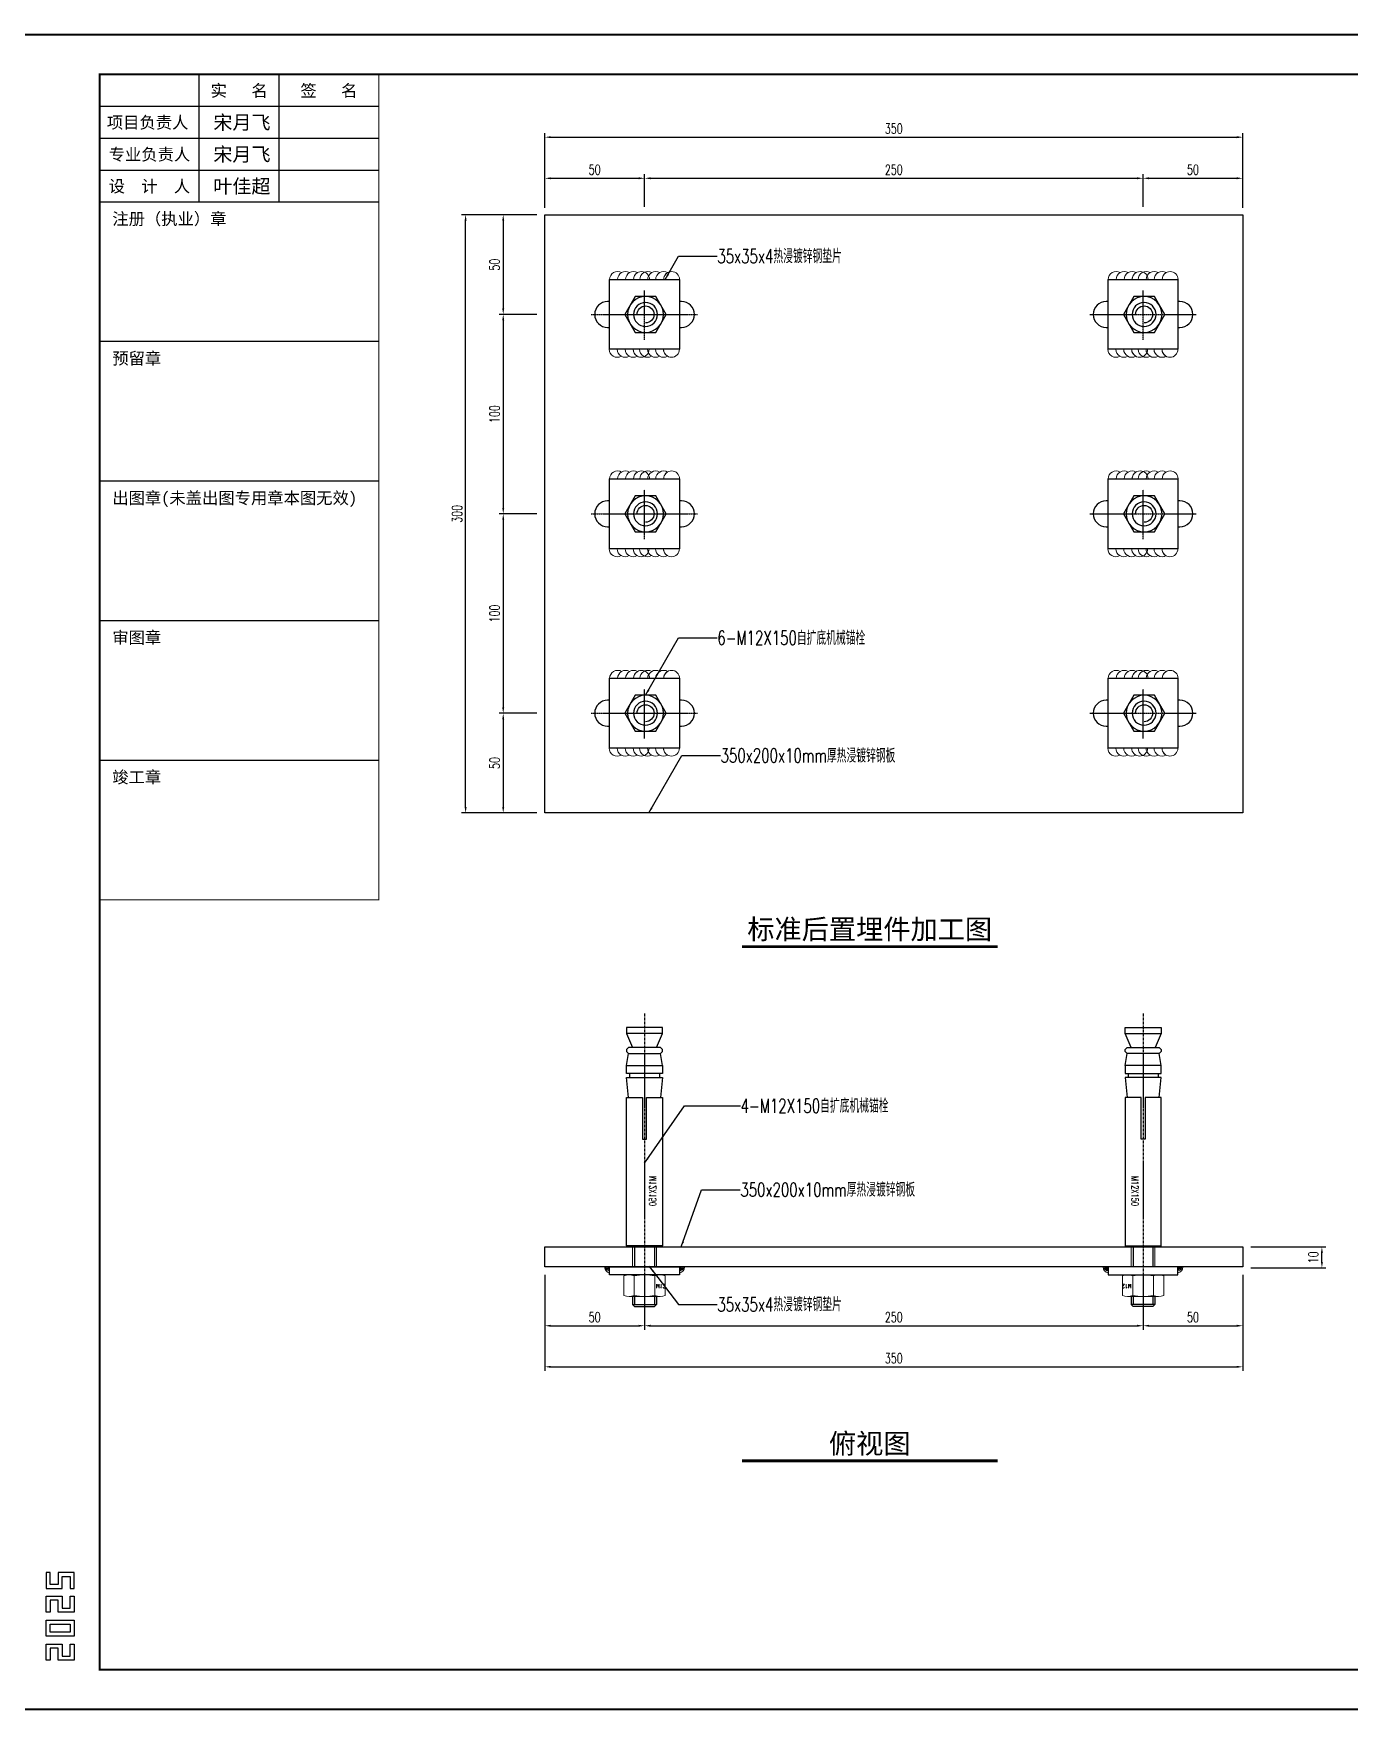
# Model space of a CAD drawing. Extents: x -104256 to -27901, y -155913 to -111823.
# Drawn here: x -82293 to -81633, y -149689 to -148848 of the extents above; entities that cross this region are included whole.
import ezdxf
from ezdxf.enums import TextEntityAlignment as Align

# ---------------------------------------------------------------- set-up
doc = ezdxf.new("R2010")
doc.units = 0
doc.linetypes.add('CENTER', pattern=[2, 1.25, -0.25, 0.25, -0.25])
for name, color, linetype in [('!ZN1-文字-7', 7, 'Continuous'), ('!ZN7-符号-173', 173, 'Continuous'), ('0-cxFrame', 155, 'Continuous'), ('0-钢材投影', 40, 'Continuous'), ('11紧固件', 11, 'Continuous'), ('11配件', 11, 'Continuous'), ('40钢材投影', 40, 'Continuous'), ('DIM', 173, 'Continuous'), ('DOTE', 1, 'CENTER'), ('Fill', 8, 'Continuous'), ('MS-T', 40, 'Continuous'), ('qianming', 155, 'Continuous'), ('ZX', 240, 'CENTER'), ('五金配件', 11, 'Continuous')]:
    doc.layers.add(name, color=color, linetype=linetype)
doc.layers.add('0-cxText', color=131, linetype='Continuous', lineweight=25)
doc.layers.add('welding', color=1, linetype='Continuous', lineweight=18)
doc.styles.add('cx_biaoti', font='')
doc.styles.add('cx_tuming', font='simhei.ttf')
doc.styles.add('cx_tuqian1', font='')
doc.styles.add('DHTEXT-1', font='ROMANS.shx', dxfattribs={"width": 0.7, "bigfont": 'CHINESE.shx'})
doc.styles.add('FS', font='simplex.shx', dxfattribs={"width": 0.7, "height": 5, "bigfont": 'TSSDCHN.SHX'})
doc.styles.add('ZNDimTStyle', font='ROMANS.shx', dxfattribs={"width": 0.7, "bigfont": 'CHINESE.shx'})
doc.styles.add('ZNTextStyle', font='ROMANS.shx', dxfattribs={"width": 0.7, "bigfont": 'CHINESE.shx'})
doc.styles.add('中南符号', font='simhei.ttf')
doc.styles.add('图框宋体', font='', dxfattribs={"width": 0.75})
doc.styles.add('黑体', font='simhei.ttf', dxfattribs={"height": 12})
doc.styles.get('cx_biaoti').set_extended_font_data('SimSun')
doc.styles.get('cx_tuqian1').set_extended_font_data('SimSun')
doc.styles.get('图框宋体').set_extended_font_data('SimSun')
doc.dimstyles.new('ZN机械-2', dxfattribs={"dimscale": 2, "dimtxt": 2.5, "dimasz": 1.5, "dimexe": 1, "dimexo": 2, "dimgap": 0.9, "dimtad": 1, "dimdec": 0, "dimzin": 0, "dimdsep": 46, "dimtxsty": 'ZNDimTStyle', "dimcen": 2.5, "dimdle": 1, "dimclrd": 173, "dimclre": 173, "dimclrt": 7, "dimazin": 2, "dimtfac": 1, "dimtdec": 4, "dimtix": 1, "dimtmove": 2, "dimatfit": 3, "dimfxl": 0, "dimfrac": 2, "dimtolj": 1, "dimtzin": 0, "dimarcsym": 0})

# ---------------------------------------------------------------- blocks, each defined once
blk = doc.blocks.new('zjcx_lan_xinxi(Dragon)')
for p, q in [((7000, -3200), (0, -3200)), ((7000, -6700), (0, -6700)), ((7000, -10200), (0, -10200)), ((7000, -13700), (0, -13700)), ((7000, -17200), (0, -17200))]:
    blk.add_line(p, q)
at = {"const_width": 25}
blk.add_lwpolyline([(0, -20700), (7000, -20700), (7000, 0), (0, 0)], close=True, dxfattribs=at)
for points in [[(2500, -3200), (2500, 0)], [(4500, -3200), (4500, 0)], [(0, -800), (7000, -800)], [(0, -1600), (7000, -1600)], [(0, -2400), (7000, -2400)]]:
    blk.add_lwpolyline(points)
for points in [[(7000, -3200), (7000, 0)], [(0, -3200), (7000, -3200)], [(0, -20700), (7000, -20700), (7000, -3200)], [(0, -20700), (7000, -20700)]]:
    blk.add_lwpolyline(points, dxfattribs=at)
at = {"style": '图框宋体'}
for s, p in [('实   名', (3500, -400)), ('签   名', (5750, -400)), ('项目负责人', (1204, -1200)), ('专业负责人', (1250, -2000)), ('设  计  人', (1250, -2800))]:
    blk.add_text(s, height=300, dxfattribs=at).set_placement(p, align=Align.MIDDLE)
for s, p in [('注册（执业）章', (318, -3771)), ('预留章', (318, -7271)), ('出图章(未盖出图专用章本图无效)', (318, -10771)), ('审图章', (318, -14271)), ('竣工章', (318, -17771))]:
    blk.add_text(s, height=300, dxfattribs=at).set_placement(p)
blk = doc.blocks.new('T-信息(Dragon)')
at = {"layer": '0-cxFrame'}
blk.add_blockref('zjcx_lan_xinxi(Dragon)', (0, 0), dxfattribs=at)
at = {"layer": 'qianming', "color": 3, "style": 'cx_biaoti'}
for s, p in [('宋月飞', (3569, -1203)), ('宋月飞', (3569, -2003)), ('叶佳超', (3569, -2803))]:
    blk.add_text(s, height=350, dxfattribs=at).set_placement(p, align=Align.MIDDLE_CENTER)
blk = doc.blocks.new('TK22.A2 L(Dragon)')
at = {"layer": '0-cxFrame', "color": 7, "const_width": 0.5}
blk.add_lwpolyline([(0, 0), (-594, 0), (-594, 420), (0, 420)], close=True, dxfattribs=at)
at = {"layer": '0-cxFrame', "const_width": 0.5}
blk.add_lwpolyline([(-80, 10), (-574, 10), (-574, 410), (-80, 410)], close=True, dxfattribs=at)
at = {"layer": 'Defpoints', "color": 2}
for points in [[(-586.37, 34.37), (-587.37, 34.37), (-587.37, 30.37), (-583.37, 30.37), (-583.37, 33.37), (-581.37, 33.37), (-581.37, 30.37), (-580.37, 30.37), (-580.37, 34.37), (-584.37, 34.37), (-584.37, 31.37), (-586.37, 31.37), (-586.37, 34.37)], [(-586.37, 24.37), (-587.37, 24.37), (-587.37, 28.37), (-583.37, 28.37), (-583.37, 25.37), (-581.37, 25.37), (-581.37, 28.37), (-580.37, 28.37), (-580.37, 24.37), (-584.37, 24.37), (-584.37, 27.37), (-586.37, 27.37), (-586.37, 24.37)], [(-586.37, 12.37), (-587.37, 12.37), (-587.37, 16.37), (-583.37, 16.37), (-583.37, 13.37), (-581.37, 13.37), (-581.37, 16.37), (-580.37, 16.37), (-580.37, 12.37), (-584.37, 12.37), (-584.37, 15.37), (-586.37, 15.37), (-586.37, 12.37)]]:
    blk.add_lwpolyline(points, dxfattribs=at)
for points in [[(-587.37, 18.37), (-587.37, 22.37), (-580.37, 22.37), (-580.37, 18.37)], [(-586.37, 19.37), (-586.37, 21.37), (-581.37, 21.37), (-581.37, 19.37)]]:
    blk.add_lwpolyline(points, close=True, dxfattribs=at)
at = {"layer": '0-cxFrame', "xscale": 0.01, "yscale": 0.01, "zscale": 0.01}
blk.add_blockref('T-信息(Dragon)', (-574, 410), dxfattribs=at)
at = {"style": '黑体', "flags": 4}
blk.add_attdef('图幅', text='', height=3.3, dxfattribs=at).set_placement((-40, 3), align=Align.RIGHT)
at = {"layer": '0-cxText', "flags": 4}
for tag, height, style, p in [('建设单位', 3.5, 'cx_tuming', (-45, 240)), ('项目名称', 3.5, 'cx_tuming', (-45, 210)), ('子项名称', 3.5, 'cx_tuming', (-45, 180)), ('工程编号', 3.3, 'cx_tuqian1', (-35, 165)), ('图名1', 3.5, 'cx_tuming', (-45, 87)), ('图名2', 3.5, 'cx_tuming', (-45, 79)), ('图名3', 3.5, 'cx_tuming', (-45, 71)), ('出图日期', 3.3, 'cx_tuqian1', (-39, 60)), ('专业', 3.3, 'cx_tuqian1', (-55, 52)), ('图号', 3.3, 'cx_tuqian1', (-55, 44)), ('版次', 3.3, 'cx_tuqian1', (-20, 44))]:
    blk.add_attdef(tag, text='', height=height, dxfattribs=dict(at, style=style)).set_placement(p, align=Align.MIDDLE)
at = {"layer": 'Defpoints', "color": 6, "flags": 4}
for tag, height, style, p in [('tufu', 3.3, '黑体', (-12, 12)), ('dwfname', 4, 'cx_tuqian1', (-80, 3))]:
    blk.add_attdef(tag, text='', height=height, dxfattribs=dict(at, style=style)).set_placement(p, align=Align.RIGHT)
blk = doc.blocks.new('ZQM12X100')
at = {"layer": '11紧固件', "lineweight": 9, "ltscale": 2}
for p, q in [((-7.79, 14.8), (7.79, 14.8)), ((-9, -10.5), (-8.5, -10)), ((-8.5, -10), (8.5, -10)), ((9, -10.5), (8.5, -10))]:
    blk.add_line(p, q, dxfattribs=at)
for centre, radius, start, end in [((-7.79, 7.8), 7, 68.21321, 111.78679), ((0, -12.45), 27.25, 79.00727, 100.99273), ((7.79, 7.8), 7, 68.21321, 111.78679)]:
    blk.add_arc(centre, radius, start, end, dxfattribs=at)
at = {"layer": '11配件'}
for points in [[(9, -10.5), (-9, -10.5), (-9, -85), (-1, -85), (-1, -64), (1, -64), (1, -85), (9, -85), (9, -10.5)], [(-8, -85), (-9, -95), (9, -95), (8, -85)], [(-9, -101), (9, -101), (9, -97), (-9, -97), (-9, -101), (-8, -107)], [(-7.5, -97), (-7.5, -95)], [(7.5, -97), (7.5, -95)], [(9, -101), (8, -107), (9, -108), (9, -109), (8, -110), (-8, -110), (-9, -109), (-9, -108), (-8, -107), (8, -107)], [(6, -110), (9, -117), (9, -120), (-9, -120), (-9, -117), (-6, -110)], [(9, -117), (-9, -117)]]:
    blk.add_lwpolyline(points, dxfattribs=at)
at = {"layer": 'Fill'}
for p, q in [((-4.98, 14.8), (-4.98, 18.8)), ((4.97, 14.8), (4.97, 18.8))]:
    blk.add_line(p, q, dxfattribs=at)
at = {"layer": '五金配件'}
for p, q in [((-4.98, 19.8), (-5.98, 18.8)), ((-5.98, 18.8), (5.97, 18.8)), ((-5.98, 14.8), (-5.98, 18.8)), ((-4.98, 19.8), (4.97, 19.8)), ((4.97, 19.8), (5.97, 18.8)), ((5.97, 14.8), (5.97, 18.8))]:
    blk.add_line(p, q, dxfattribs=at)
at = {"layer": '11紧固件', "lineweight": 9, "ltscale": 2, "style": 'FS', "width": 0.8}
blk.add_text('M12', height=2, dxfattribs=at).set_placement((8.19, 9.64), align=Align.MIDDLE)
at = {"layer": 'Defpoints', "color": 1, "style": 'DHTEXT-1', "width": 0.7}
blk.add_text('M12X150', height=3.5, rotation=90, dxfattribs=at).set_placement((5.83, -45.61))
blk.add_wipeout([(17.5, 0), (17.5, 4), (-17.5, 4), (-17.5, 0)]).dxf.layer = '40钢材投影'
at = {"layer": '11紧固件', "lineweight": 9, "ltscale": 2}
for p, q in [((-10.39, 4.5), (-10.39, 14.3)), ((-5.2, 4.5), (-5.2, 14.3)), ((5.2, 4.5), (5.2, 14.3)), ((10.39, 4.5), (10.39, 14.3)), ((-9.2, 4), (9.2, 4)), ((-7.79, 4), (7.79, 4)), ((-5.98, -10), (-5.98, 0)), ((5.97, -10), (5.97, 0))]:
    blk.add_line(p, q, dxfattribs=at)
for centre, radius, start, end in [((-7.79, 11), 7, 248.21321, 291.78679), ((0, 31.25), 27.25, 259.00727, 280.99273), ((7.79, 11), 7, 248.21321, 291.78679)]:
    blk.add_arc(centre, radius, start, end, dxfattribs=at)
at = {"layer": '40钢材投影'}
blk.add_lwpolyline([(17.5, 0), (17.5, 4), (-17.5, 4), (-17.5, 0)], close=True, dxfattribs=at)
at = {"layer": 'DOTE'}
blk.add_line((0, -127.11), (0, 23.01), dxfattribs=at)
at = {"layer": 'Fill'}
for p, q in [((-4.98, -10), (-4.98, 0)), ((4.97, -10), (4.97, 0))]:
    blk.add_line(p, q, dxfattribs=at)
at = {"layer": 'welding', "color": 8}
for points in [[(-17.5, 0.5, 0.414214), (-18, 0)], [(19, 0, 0.414214), (17.5, 1.5)], [(18.5, 0, 0.414214), (17.5, 1)], [(18, 0, 0.414214), (17.5, 0.5)]]:
    blk.add_lwpolyline(points, format="xyb", dxfattribs=at)
for centre, radius, start, end in [((-17.03, 0.07), 2.97, 99.0812, 181.30766), ((-17.5, 0), 2, 90, 180), ((-17.5, 0), 1.5, 90, 180), ((-17.5, 0), 1, 90, 180), ((17.03, 0.07), 2.97, 358.69234, 80.9188), ((17.5, 0), 2, 0, 90)]:
    blk.add_arc(centre, radius, start, end, dxfattribs=at)
blk = doc.blocks.new('A$C3DC52B31')
at = {"layer": '11配件', "ltscale": 2}
blk.add_lwpolyline([(-30.3, -16), (-25.11, -25), (-30.3, -34), (-40.7, -34), (-45.89, -25), (-40.7, -16)], close=True, dxfattribs=at)
for radius in [9, 6]:
    blk.add_circle((-35.5, -25), radius, dxfattribs=at)
at = {"layer": '11配件'}
blk.add_arc((-35.5, -25), 4.25, 0, 270, dxfattribs=at)
at = {"layer": 'MS-T'}
blk.add_lwpolyline([(-52.5, -42.5), (-17.5, -42.5), (-17.5, -7.5), (-52.5, -7.5), (-52.5, -42.5)], close=True, dxfattribs=at)
for points in [[(-52.5, -31.5), (-53.5, -31.5, -1), (-53.5, -18.5), (-53.5, -18.5), (-52.5, -18.5)], [(-17.5, -18.5), (-16.5, -18.5), (-16.5, -18.5, -1), (-16.5, -31.5), (-16.5, -31.5), (-17.5, -31.5)]]:
    blk.add_lwpolyline(points, format="xyb", dxfattribs=at)
at = {"layer": 'welding'}
for points in [[(-34.59, -4.04, -0.267949), (-32.59, -7.5, 0.57735), (-38.59, -4.04, -0.267949), (-36.59, -7.5, 0.57735), (-42.59, -4.04, -0.267949), (-40.59, -7.5, 0.57735), (-46.59, -4.04, -0.267949), (-44.59, -7.5, 1), (-52.59, -7.5)], [(-19.5, -4.04, -0.267949), (-17.5, -7.5, 0.57735), (-23.5, -4.04, -0.267949), (-21.5, -7.5, 0.57735), (-27.5, -4.04, -0.267949), (-25.5, -7.5, 0.57735), (-31.5, -4.04, -0.267949), (-29.5, -7.5, 1), (-37.5, -7.5)], [(-34.5, -45.96, 0.267949), (-32.5, -42.5, -0.57735), (-38.5, -45.96, 0.267949), (-36.5, -42.5, -0.57735), (-42.5, -45.96, 0.267949), (-40.5, -42.5, -0.57735), (-46.5, -45.96, 0.267949), (-44.5, -42.5, -1), (-52.5, -42.5)], [(-19.3, -45.96, 0.267949), (-17.3, -42.5, -0.57735), (-23.3, -45.96, 0.267949), (-21.3, -42.5, -0.57735), (-27.3, -45.96, 0.267949), (-25.3, -42.5, -0.57735), (-31.3, -45.96, 0.267949), (-29.3, -42.5, -1), (-37.3, -42.5)]]:
    blk.add_lwpolyline(points, format="xyb", dxfattribs=at)
at = {"layer": 'ZX', "ltscale": 0.5}
for p, q in [((-35, -37.7), (-35, -12.94)), ((-8.25, -25), (-61.62, -25))]:
    blk.add_line(p, q, dxfattribs=at)
blk = doc.blocks.new('*D224')
at = {"layer": 'Defpoints', "color": 0, "ltscale": 20, "transparency": 16777216}
for p in [(-81986.11, -148920.57), (-82036.11, -148939.34), (-81986.11, -148938.85)]:
    blk.add_point(p, dxfattribs=at)
at = {"layer": 'DIM', "color": 173, "lineweight": -2, "ltscale": 20, "transparency": 16777216}
for p, q in [((-82036.11, -148935.34), (-82036.11, -148918.57)), ((-82033.11, -148920.57), (-81989.11, -148920.57)), ((-81986.11, -148934.85), (-81986.11, -148918.57))]:
    blk.add_line(p, q, dxfattribs=at)
at = {"layer": 'DIM', "color": 173, "ltscale": 20, "transparency": 16777216}
for points in [[(-82033.11, -148920.07), (-82033.11, -148921.07), (-82036.11, -148920.57)], [(-81989.11, -148920.07), (-81989.11, -148921.07), (-81986.11, -148920.57)]]:
    blk.add_solid(points, dxfattribs=at)
at = {"layer": 'DIM', "color": 7, "ltscale": 20, "transparency": 16777216, "insert": (-82011.11, -148916.27), "char_height": 5, "attachment_point": 5, "style": 'ZNDimTStyle'}
blk.add_mtext('\\A1;50', dxfattribs=at)
blk = doc.blocks.new('*D225')
at = {"layer": 'Defpoints', "color": 0, "ltscale": 20, "transparency": 16777216}
for p in [(-81736.11, -148920.57), (-81986.11, -148938.85), (-81736.11, -148938.85)]:
    blk.add_point(p, dxfattribs=at)
at = {"layer": 'DIM', "color": 173, "lineweight": -2, "ltscale": 20, "transparency": 16777216}
for p, q in [((-81986.11, -148934.85), (-81986.11, -148918.57)), ((-81983.11, -148920.57), (-81739.11, -148920.57)), ((-81736.11, -148934.85), (-81736.11, -148918.57))]:
    blk.add_line(p, q, dxfattribs=at)
at = {"layer": 'DIM', "color": 173, "ltscale": 20, "transparency": 16777216}
for points in [[(-81983.11, -148920.07), (-81983.11, -148921.07), (-81986.11, -148920.57)], [(-81739.11, -148920.07), (-81739.11, -148921.07), (-81736.11, -148920.57)]]:
    blk.add_solid(points, dxfattribs=at)
at = {"layer": 'DIM', "color": 7, "ltscale": 20, "transparency": 16777216, "insert": (-81861.11, -148916.27), "char_height": 5, "attachment_point": 5, "style": 'ZNDimTStyle'}
blk.add_mtext('\\A1;250', dxfattribs=at)
blk = doc.blocks.new('*D226')
at = {"layer": 'Defpoints', "color": 0, "ltscale": 20, "transparency": 16777216}
for p in [(-81686.11, -148920.57), (-81736.11, -148938.85), (-81686.11, -148938.85)]:
    blk.add_point(p, dxfattribs=at)
at = {"layer": 'DIM', "color": 173, "lineweight": -2, "ltscale": 20, "transparency": 16777216}
for p, q in [((-81736.11, -148934.85), (-81736.11, -148918.57)), ((-81733.11, -148920.57), (-81689.11, -148920.57)), ((-81686.11, -148934.85), (-81686.11, -148918.57))]:
    blk.add_line(p, q, dxfattribs=at)
at = {"layer": 'DIM', "color": 173, "ltscale": 20, "transparency": 16777216}
for points in [[(-81733.11, -148920.07), (-81733.11, -148921.07), (-81736.11, -148920.57)], [(-81689.11, -148920.07), (-81689.11, -148921.07), (-81686.11, -148920.57)]]:
    blk.add_solid(points, dxfattribs=at)
at = {"layer": 'DIM', "color": 7, "ltscale": 20, "transparency": 16777216, "insert": (-81711.11, -148916.27), "char_height": 5, "attachment_point": 5, "style": 'ZNDimTStyle'}
blk.add_mtext('\\A1;50', dxfattribs=at)
blk = doc.blocks.new('*D227')
at = {"layer": 'Defpoints', "color": 0, "ltscale": 20, "transparency": 16777216}
for p in [(-81686.11, -148899.97), (-82036.11, -148939.34), (-81686.11, -148939.34)]:
    blk.add_point(p, dxfattribs=at)
at = {"layer": 'DIM', "color": 173, "lineweight": -2, "ltscale": 20, "transparency": 16777216}
for p, q in [((-82036.11, -148935.34), (-82036.11, -148897.97)), ((-81686.11, -148935.34), (-81686.11, -148897.97)), ((-82033.11, -148899.97), (-81689.11, -148899.97))]:
    blk.add_line(p, q, dxfattribs=at)
at = {"layer": 'DIM', "color": 173, "ltscale": 20, "transparency": 16777216}
for points in [[(-82033.11, -148899.47), (-82033.11, -148900.47), (-82036.11, -148899.97)], [(-81689.11, -148899.47), (-81689.11, -148900.47), (-81686.11, -148899.97)]]:
    blk.add_solid(points, dxfattribs=at)
at = {"layer": 'DIM', "color": 7, "ltscale": 20, "transparency": 16777216, "insert": (-81861.11, -148895.67), "char_height": 5, "attachment_point": 5, "style": 'ZNDimTStyle'}
blk.add_mtext('\\A1;350', dxfattribs=at)
blk = doc.blocks.new('*D228')
at = {"layer": 'Defpoints', "color": 0, "ltscale": 20, "transparency": 16777216}
for p in [(-82036.11, -148938.85), (-82056.98, -148988.85), (-82036.11, -148988.85)]:
    blk.add_point(p, dxfattribs=at)
at = {"layer": 'DIM', "color": 173, "lineweight": -2, "ltscale": 20, "transparency": 16777216}
for p, q in [((-82040.11, -148938.85), (-82058.98, -148938.85)), ((-82056.98, -148941.85), (-82056.98, -148985.85)), ((-82040.11, -148988.85), (-82058.98, -148988.85))]:
    blk.add_line(p, q, dxfattribs=at)
at = {"layer": 'DIM', "color": 173, "ltscale": 20, "transparency": 16777216}
for points in [[(-82057.48, -148941.85), (-82056.48, -148941.85), (-82056.98, -148938.85)], [(-82057.48, -148985.85), (-82056.48, -148985.85), (-82056.98, -148988.85)]]:
    blk.add_solid(points, dxfattribs=at)
at = {"layer": 'DIM', "color": 7, "ltscale": 20, "transparency": 16777216, "insert": (-82061.28, -148963.85), "char_height": 5, "attachment_point": 5, "rotation": 90, "style": 'ZNDimTStyle'}
blk.add_mtext('\\A1;50', dxfattribs=at)
blk = doc.blocks.new('*D229')
at = {"layer": 'Defpoints', "color": 0, "ltscale": 20, "transparency": 16777216}
for p in [(-82036.11, -148988.85), (-82056.98, -149088.85), (-82036.11, -149088.85)]:
    blk.add_point(p, dxfattribs=at)
at = {"layer": 'DIM', "color": 173, "lineweight": -2, "ltscale": 20, "transparency": 16777216}
for p, q in [((-82040.11, -148988.85), (-82058.98, -148988.85)), ((-82056.98, -148991.85), (-82056.98, -149085.85)), ((-82040.11, -149088.85), (-82058.98, -149088.85))]:
    blk.add_line(p, q, dxfattribs=at)
at = {"layer": 'DIM', "color": 173, "ltscale": 20, "transparency": 16777216}
for points in [[(-82057.48, -148991.85), (-82056.48, -148991.85), (-82056.98, -148988.85)], [(-82057.48, -149085.85), (-82056.48, -149085.85), (-82056.98, -149088.85)]]:
    blk.add_solid(points, dxfattribs=at)
at = {"layer": 'DIM', "color": 7, "ltscale": 20, "transparency": 16777216, "insert": (-82061.28, -149038.85), "char_height": 5, "attachment_point": 5, "rotation": 90, "style": 'ZNDimTStyle'}
blk.add_mtext('\\A1;100', dxfattribs=at)
blk = doc.blocks.new('*D230')
at = {"layer": 'Defpoints', "color": 0, "ltscale": 20, "transparency": 16777216}
for p in [(-82036.11, -149188.85), (-82056.98, -149238.85), (-82036.11, -149238.85)]:
    blk.add_point(p, dxfattribs=at)
at = {"layer": 'DIM', "color": 173, "lineweight": -2, "ltscale": 20, "transparency": 16777216}
for p, q in [((-82040.11, -149188.85), (-82058.98, -149188.85)), ((-82056.98, -149191.85), (-82056.98, -149235.85)), ((-82040.11, -149238.85), (-82058.98, -149238.85))]:
    blk.add_line(p, q, dxfattribs=at)
at = {"layer": 'DIM', "color": 173, "ltscale": 20, "transparency": 16777216}
for points in [[(-82057.48, -149191.85), (-82056.48, -149191.85), (-82056.98, -149188.85)], [(-82057.48, -149235.85), (-82056.48, -149235.85), (-82056.98, -149238.85)]]:
    blk.add_solid(points, dxfattribs=at)
at = {"layer": 'DIM', "color": 7, "ltscale": 20, "transparency": 16777216, "insert": (-82061.28, -149213.85), "char_height": 5, "attachment_point": 5, "rotation": 90, "style": 'ZNDimTStyle'}
blk.add_mtext('\\A1;50', dxfattribs=at)
blk = doc.blocks.new('*D231')
at = {"layer": 'Defpoints', "color": 0, "ltscale": 20, "transparency": 16777216}
for p in [(-82075.84, -148938.85), (-82036.11, -148938.85), (-82036.11, -149238.85)]:
    blk.add_point(p, dxfattribs=at)
at = {"layer": 'DIM', "color": 173, "lineweight": -2, "ltscale": 20, "transparency": 16777216}
for p, q in [((-82040.11, -148938.85), (-82077.84, -148938.85)), ((-82075.84, -149235.85), (-82075.84, -148941.85)), ((-82040.11, -149238.85), (-82077.84, -149238.85))]:
    blk.add_line(p, q, dxfattribs=at)
at = {"layer": 'DIM', "color": 173, "ltscale": 20, "transparency": 16777216}
for points in [[(-82076.34, -148941.85), (-82075.34, -148941.85), (-82075.84, -148938.85)], [(-82076.34, -149235.85), (-82075.34, -149235.85), (-82075.84, -149238.85)]]:
    blk.add_solid(points, dxfattribs=at)
at = {"layer": 'DIM', "color": 7, "ltscale": 20, "transparency": 16777216, "insert": (-82080.14, -149088.85), "char_height": 5, "attachment_point": 5, "rotation": 90, "style": 'ZNDimTStyle'}
blk.add_mtext('\\A1;300', dxfattribs=at)
blk = doc.blocks.new('*D236')
at = {"layer": 'Defpoints', "color": 0, "ltscale": 20, "transparency": 16777216}
for p in [(-82036.11, -149466.53), (-81986.11, -149467.02), (-81986.11, -149496.04)]:
    blk.add_point(p, dxfattribs=at)
at = {"layer": 'DIM', "color": 173, "lineweight": -2, "ltscale": 20, "transparency": 16777216}
for p, q in [((-82036.11, -149470.53), (-82036.11, -149498.04)), ((-81986.11, -149471.02), (-81986.11, -149498.04)), ((-82033.11, -149496.04), (-81989.11, -149496.04))]:
    blk.add_line(p, q, dxfattribs=at)
at = {"layer": 'DIM', "color": 173, "ltscale": 20, "transparency": 16777216}
for points in [[(-82033.11, -149495.54), (-82033.11, -149496.54), (-82036.11, -149496.04)], [(-81989.11, -149495.54), (-81989.11, -149496.54), (-81986.11, -149496.04)]]:
    blk.add_solid(points, dxfattribs=at)
at = {"layer": 'DIM', "color": 7, "ltscale": 20, "transparency": 16777216, "insert": (-82011.11, -149491.74), "char_height": 5, "attachment_point": 5, "style": 'ZNDimTStyle'}
blk.add_mtext('\\A1;50', dxfattribs=at)
blk = doc.blocks.new('*D237')
at = {"layer": 'Defpoints', "color": 0, "ltscale": 20, "transparency": 16777216}
for p in [(-81986.11, -149467.02), (-81736.11, -149467.02), (-81736.11, -149496.04)]:
    blk.add_point(p, dxfattribs=at)
at = {"layer": 'DIM', "color": 173, "lineweight": -2, "ltscale": 20, "transparency": 16777216}
for p, q in [((-81986.11, -149471.02), (-81986.11, -149498.04)), ((-81736.11, -149471.02), (-81736.11, -149498.04)), ((-81983.11, -149496.04), (-81739.11, -149496.04))]:
    blk.add_line(p, q, dxfattribs=at)
at = {"layer": 'DIM', "color": 173, "ltscale": 20, "transparency": 16777216}
for points in [[(-81983.11, -149495.54), (-81983.11, -149496.54), (-81986.11, -149496.04)], [(-81739.11, -149495.54), (-81739.11, -149496.54), (-81736.11, -149496.04)]]:
    blk.add_solid(points, dxfattribs=at)
at = {"layer": 'DIM', "color": 7, "ltscale": 20, "transparency": 16777216, "insert": (-81861.11, -149491.74), "char_height": 5, "attachment_point": 5, "style": 'ZNDimTStyle'}
blk.add_mtext('\\A1;250', dxfattribs=at)
blk = doc.blocks.new('*D238')
at = {"layer": 'Defpoints', "color": 0, "ltscale": 20, "transparency": 16777216}
for p in [(-81736.11, -149467.02), (-81686.11, -149467.02), (-81686.11, -149496.04)]:
    blk.add_point(p, dxfattribs=at)
at = {"layer": 'DIM', "color": 173, "lineweight": -2, "ltscale": 20, "transparency": 16777216}
for p, q in [((-81736.11, -149471.02), (-81736.11, -149498.04)), ((-81686.11, -149471.02), (-81686.11, -149498.04)), ((-81733.11, -149496.04), (-81689.11, -149496.04))]:
    blk.add_line(p, q, dxfattribs=at)
at = {"layer": 'DIM', "color": 173, "ltscale": 20, "transparency": 16777216}
for points in [[(-81733.11, -149495.54), (-81733.11, -149496.54), (-81736.11, -149496.04)], [(-81689.11, -149495.54), (-81689.11, -149496.54), (-81686.11, -149496.04)]]:
    blk.add_solid(points, dxfattribs=at)
at = {"layer": 'DIM', "color": 7, "ltscale": 20, "transparency": 16777216, "insert": (-81711.11, -149491.74), "char_height": 5, "attachment_point": 5, "style": 'ZNDimTStyle'}
blk.add_mtext('\\A1;50', dxfattribs=at)
blk = doc.blocks.new('*D223')
at = {"layer": 'Defpoints', "color": 0, "ltscale": 20, "transparency": 16777216}
for p in [(-82036.11, -149466.53), (-81686.11, -149466.53), (-81686.11, -149516.64)]:
    blk.add_point(p, dxfattribs=at)
at = {"layer": 'DIM', "color": 173, "lineweight": -2, "ltscale": 20, "transparency": 16777216}
for p, q in [((-82036.11, -149470.53), (-82036.11, -149518.64)), ((-81686.11, -149470.53), (-81686.11, -149518.64)), ((-82033.11, -149516.64), (-81689.11, -149516.64))]:
    blk.add_line(p, q, dxfattribs=at)
at = {"layer": 'DIM', "color": 173, "ltscale": 20, "transparency": 16777216}
for points in [[(-82033.11, -149516.14), (-82033.11, -149517.14), (-82036.11, -149516.64)], [(-81689.11, -149516.14), (-81689.11, -149517.14), (-81686.11, -149516.64)]]:
    blk.add_solid(points, dxfattribs=at)
at = {"layer": 'DIM', "color": 7, "ltscale": 20, "transparency": 16777216, "insert": (-81861.11, -149512.34), "char_height": 5, "attachment_point": 5, "style": 'ZNDimTStyle'}
blk.add_mtext('\\A1;350', dxfattribs=at)
blk = doc.blocks.new('*U78')
at = {"const_width": 0.7}
blk.add_lwpolyline([(0, 0), (64.13, 0)], dxfattribs=at)
at = {"color": 0, "style": '中南符号', "flags": 8}
blk.add_attdef('图名', text='', height=5, dxfattribs=at).set_placement((32.06, 1.85), align=Align.CENTER)
blk.add_attdef('比例', (66.93, 1.85), '', height=4, dxfattribs=at)
blk = doc.blocks.new('*D239')
at = {"layer": 'Defpoints', "color": 0, "ltscale": 20, "transparency": 16777216}
for p in [(-81686.11, -149456.53), (-81646.42, -149456.53), (-81686.11, -149467.02)]:
    blk.add_point(p, dxfattribs=at)
at = {"layer": 'DIM', "color": 173, "lineweight": -2, "ltscale": 20, "transparency": 16777216}
for p, q in [((-81682.11, -149456.53), (-81644.42, -149456.53)), ((-81646.42, -149464.02), (-81646.42, -149459.53)), ((-81682.11, -149467.02), (-81644.42, -149467.02))]:
    blk.add_line(p, q, dxfattribs=at)
at = {"layer": 'DIM', "color": 173, "ltscale": 20, "transparency": 16777216}
for points in [[(-81646.92, -149459.53), (-81645.92, -149459.53), (-81646.42, -149456.53)], [(-81646.92, -149464.02), (-81645.92, -149464.02), (-81646.42, -149467.02)]]:
    blk.add_solid(points, dxfattribs=at)
at = {"layer": 'DIM', "color": 7, "ltscale": 20, "transparency": 16777216, "insert": (-81650.72, -149461.78), "char_height": 5, "attachment_point": 5, "rotation": 90, "style": 'ZNDimTStyle'}
blk.add_mtext('\\A1;10', dxfattribs=at)
blk = doc.blocks.new('*U80')
at = {"const_width": 0.7}
blk.add_lwpolyline([(0, 0), (64.13, 0)], dxfattribs=at)
at = {"color": 0, "style": '中南符号', "flags": 8}
blk.add_attdef('图名', text='', height=5, dxfattribs=at).set_placement((32.06, 1.85), align=Align.CENTER)
blk.add_attdef('比例', (66.93, 1.85), '', height=4, dxfattribs=at)
blk = doc.blocks.new('*D241')
at = {"layer": 'Defpoints', "color": 0, "ltscale": 20, "transparency": 16777216}
for p in [(-82036.11, -149088.85), (-82056.98, -149188.85), (-82036.11, -149188.85)]:
    blk.add_point(p, dxfattribs=at)
at = {"layer": 'DIM', "color": 173, "lineweight": -2, "ltscale": 20, "transparency": 16777216}
for p, q in [((-82040.11, -149088.85), (-82058.98, -149088.85)), ((-82056.98, -149091.85), (-82056.98, -149185.85)), ((-82040.11, -149188.85), (-82058.98, -149188.85))]:
    blk.add_line(p, q, dxfattribs=at)
at = {"layer": 'DIM', "color": 173, "ltscale": 20, "transparency": 16777216}
for points in [[(-82057.48, -149091.85), (-82056.48, -149091.85), (-82056.98, -149088.85)], [(-82057.48, -149185.85), (-82056.48, -149185.85), (-82056.98, -149188.85)]]:
    blk.add_solid(points, dxfattribs=at)
at = {"layer": 'DIM', "color": 7, "ltscale": 20, "transparency": 16777216, "insert": (-82061.28, -149138.85), "char_height": 5, "attachment_point": 5, "rotation": 90, "style": 'ZNDimTStyle'}
blk.add_mtext('\\A1;100', dxfattribs=at)

msp = doc.modelspace()

# ---------------------------------------------------------------- linework, layer by layer
at = {"layer": '0-钢材投影', "ltscale": 10}
msp.add_lwpolyline([(-82036.11, -148938.85), (-81686.11, -148938.85), (-81686.11, -149238.85), (-82036.11, -149238.85)], close=True, dxfattribs=at)

# ---------------------------------------------------------------- block references
at = {"layer": '!ZN7-符号-173', "color": 7, "linetype": 'ByBlock', "ltscale": 30}
ref = msp.add_blockref('*U78', (-81937.32, -149305.88), dxfattribs=dict(at, xscale=2, yscale=2, zscale=2))
ref.add_attrib('图名', '标准后置埋件加工图', dxfattribs={"layer": '0', "color": 0, "height": 10, "style": '中南符号'}).set_placement((-81873.19, -149302.18), align=Align.CENTER)
ref = msp.add_blockref('*U80', (-81937.32, -149563.8), dxfattribs=dict(at, xscale=2, yscale=2, zscale=2))
ref.add_attrib('图名', '俯视图', dxfattribs={"layer": '0', "color": 0, "height": 10, "style": '中南符号'}).set_placement((-81873.19, -149560.11), align=Align.CENTER)
at = {"xscale": -1}
for p in [(-82021.11, -148963.85), (-81771.11, -148963.85), (-82021.11, -149063.85), (-81771.11, -149063.85), (-82021.11, -149163.85), (-81771.11, -149163.85)]:
    msp.add_blockref('A$C3DC52B31', p, dxfattribs=at)
at = {"layer": '0-cxFrame', "xscale": 2, "yscale": 2, "zscale": 2}
msp.add_blockref('TK22.A2 L(Dragon)', (-81111.4, -149688.48), dxfattribs=at)

# ---------------------------------------------------------------- texts
at = {"layer": '!ZN1-文字-7', "ltscale": 30, "style": 'ZNTextStyle', "width": 0.7}
for s, p in [('35x35x4热浸镀锌钢垫片', (-81949.62, -148959.65)), ('6-M12X150自扩底机械锚栓', (-81949.62, -149151.11)), ('350x200x10mm厚热浸镀锌钢板', (-81947.98, -149210.11)), ('4-M12X150自扩底机械锚栓', (-81937.96, -149385.75)), ('350x200x10mm厚热浸镀锌钢板', (-81938.09, -149427.8)), ('35x35x4热浸镀锌钢垫片', (-81949.62, -149485.32))]:
    msp.add_text(s, height=7, dxfattribs=at).set_placement(p, align=Align.MIDDLE_LEFT)

# ---------------------------------------------------------------- dimensions: what is measured, and where the dimension line sits
at = {"layer": 'DIM', "ltscale": 20}
for base, p1, p2, picture, middle in [((-81686.11, -148899.97), (-82036.11, -148939.34), (-81686.11, -148939.34), '*D227', (-81861.11, -148895.67)), ((-81986.11, -148920.57), (-82036.11, -148939.34), (-81986.11, -148938.85), '*D224', (-82011.11, -148916.27)), ((-81736.11, -148920.57), (-81986.11, -148938.85), (-81736.11, -148938.85), '*D225', (-81861.11, -148916.27)), ((-81686.11, -148920.57), (-81736.11, -148938.85), (-81686.11, -148938.85), '*D226', (-81711.11, -148916.27))]:
    dim = msp.add_linear_dim(base=base, p1=p1, p2=p2, dimstyle='ZN机械-2', override={"dimasz": 1.5}, dxfattribs=at)
    dim.commit()
    dim.dimension.update_dxf_attribs({"geometry": picture, "text_midpoint": middle})
for base, p1, p2, picture, middle in [((-82075.84, -148938.85), (-82036.11, -149238.85), (-82036.11, -148938.85), '*D231', (-82080.14, -149088.85)), ((-82056.98, -148988.85), (-82036.11, -148938.85), (-82036.11, -148988.85), '*D228', (-82061.28, -148963.85)), ((-82056.98, -149088.85), (-82036.11, -148988.85), (-82036.11, -149088.85), '*D229', (-82061.28, -149038.85)), ((-82056.98, -149188.85), (-82036.11, -149088.85), (-82036.11, -149188.85), '*D241', (-82061.28, -149138.85)), ((-82056.98, -149238.85), (-82036.11, -149188.85), (-82036.11, -149238.85), '*D230', (-82061.28, -149213.85)), ((-81646.42, -149456.53), (-81686.11, -149467.02), (-81686.11, -149456.53), '*D239', (-81650.72, -149461.78))]:
    dim = msp.add_linear_dim(base=base, p1=p1, p2=p2, angle=90, dimstyle='ZN机械-2', override={"dimasz": 1.5}, dxfattribs=at)
    dim.commit()
    dim.dimension.update_dxf_attribs({"geometry": picture, "text_midpoint": middle})

# ---------------------------------------------------------------- leaders
at = {"layer": 'DIM'}
for points in [[(-81975.77, -148971.35), (-81969.02, -148959.65), (-81949.62, -148959.65)], [(-81985.61, -149179.85), (-81969.02, -149151.11), (-81949.62, -149151.11)], [(-81983.97, -149238.85), (-81967.38, -149210.11), (-81947.98, -149210.11)]]:
    msp.add_leader(points, dimstyle='ZN机械-2', override={"dimasz": 1.5}, dxfattribs=at)

# ---------------------------------------------------------------- next in the draw order: block references
at = {"layer": '11紧固件', "rotation": 180}
msp.add_blockref('ZQM12X100', (-81736.11, -149466.53), dxfattribs=at)

# ---------------------------------------------------------------- next in the draw order: linework, layer by layer
at = {"layer": '0-钢材投影', "ltscale": 10}
msp.add_lwpolyline([(-81686.11, -149466.53), (-82036.11, -149466.53), (-82036.11, -149456.53), (-81686.11, -149456.53)], close=True, dxfattribs=at)

# ---------------------------------------------------------------- next in the draw order: dimensions: what is measured, and where the dimension line sits
at = {"layer": 'DIM', "ltscale": 20}
dim = msp.add_linear_dim(base=(-81686.11, -149496.04), p1=(-81736.11, -149467.02), p2=(-81686.11, -149467.02), dimstyle='ZN机械-2', override={"dimasz": 1.5}, dxfattribs=at)
dim.commit()
dim.dimension.update_dxf_attribs({"geometry": '*D238', "text_midpoint": (-81711.11, -149491.74)})

# ---------------------------------------------------------------- next in the draw order: block references
at = {"layer": '11紧固件', "xscale": -1, "rotation": 180}
msp.add_blockref('ZQM12X100', (-81986.11, -149466.53), dxfattribs=at)

# ---------------------------------------------------------------- next in the draw order: dimensions: what is measured, and where the dimension line sits
at = {"layer": 'DIM', "ltscale": 20}
for base, p1, p2, picture, middle in [((-81986.11, -149496.04), (-82036.11, -149466.53), (-81986.11, -149467.02), '*D236', (-82011.11, -149491.74)), ((-81686.11, -149516.64), (-82036.11, -149466.53), (-81686.11, -149466.53), '*D223', (-81861.11, -149512.34)), ((-81736.11, -149496.04), (-81986.11, -149467.02), (-81736.11, -149467.02), '*D237', (-81861.11, -149491.74))]:
    dim = msp.add_linear_dim(base=base, p1=p1, p2=p2, dimstyle='ZN机械-2', override={"dimasz": 1.5}, dxfattribs=at)
    dim.commit()
    dim.dimension.update_dxf_attribs({"geometry": picture, "text_midpoint": middle})

# ---------------------------------------------------------------- next in the draw order: leaders
at = {"layer": 'DIM'}
for points in [[(-81986.11, -149414.48), (-81966, -149385.75), (-81937.96, -149385.75)], [(-81967.72, -149456.53), (-81957.49, -149427.8), (-81938.09, -149427.8)], [(-81983.75, -149466.21), (-81969.02, -149485.32), (-81949.62, -149485.32)]]:
    msp.add_leader(points, dimstyle='ZN机械-2', override={"dimasz": 1.5}, dxfattribs=at)

doc.saveas('drawing.dxf')
